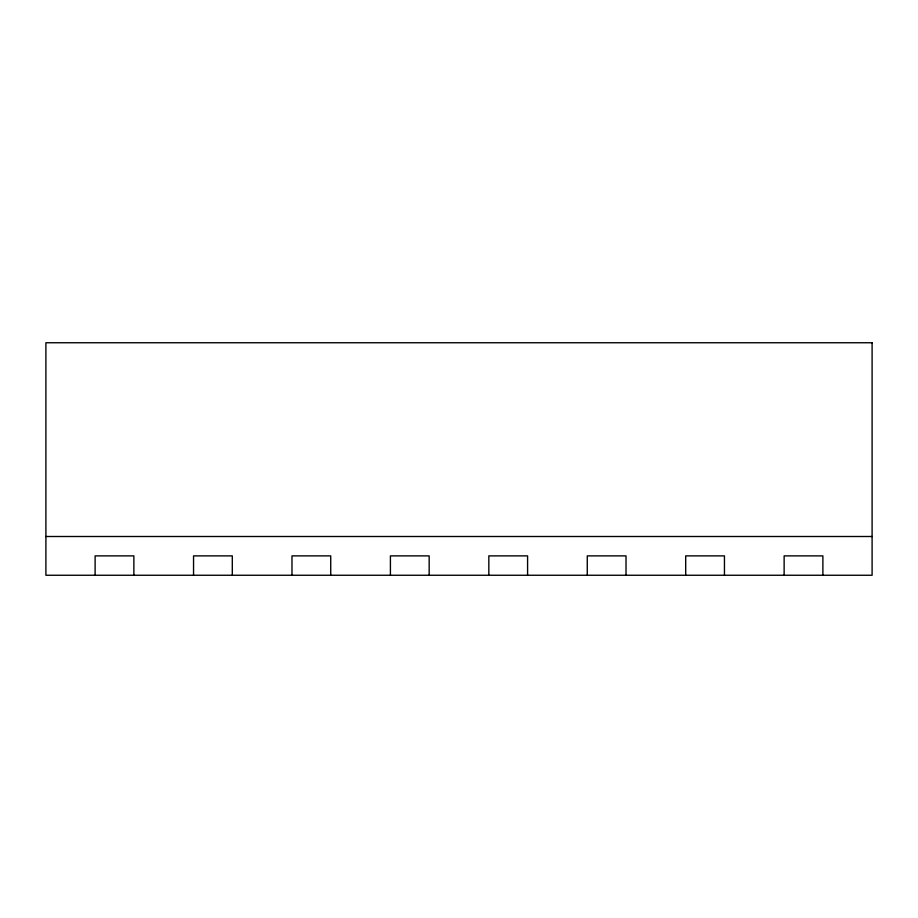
<?xml version="1.0" encoding="UTF-8"?>
<svg xmlns="http://www.w3.org/2000/svg" width="918" height="918" viewBox="0 0 918 918"><rect width="100%" height="100%" fill="white"/><g stroke="black" fill="none" stroke-linecap="round" stroke-linejoin="round"><path stroke-width="1.38" d="M45.9 536.502L872.1 536.502M822.884 575.253L822.884 555.883L784.133 555.883L784.133 575.253M724.451 575.253L724.451 555.883L685.7 555.883L685.7 575.253M626.019 575.253L626.019 555.883L587.268 555.883L587.268 575.253M527.586 575.253L527.586 555.883L488.835 555.883L488.835 575.253M429.165 575.253L429.165 555.883L390.414 555.883L390.414 575.253M330.732 575.253L330.732 555.883L291.981 555.883L291.981 575.253M232.3 575.253L232.3 555.883L193.549 555.883L193.549 575.253M133.867 575.253L133.867 555.883L95.116 555.883L95.116 575.253M872.1 342.747L45.9 342.747L45.9 575.253L872.1 575.253L872.1 342.747"/></g></svg>
